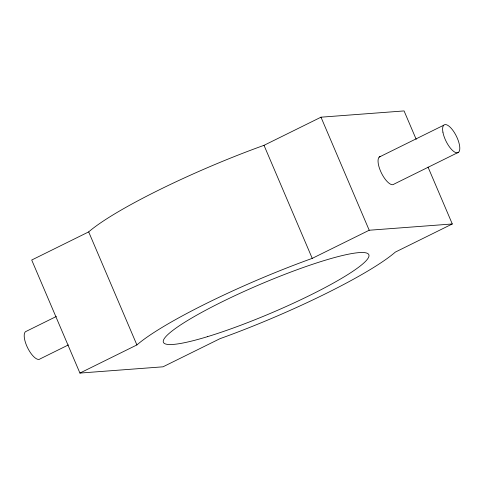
<?xml version="1.0" encoding="UTF-8"?>
<svg xmlns="http://www.w3.org/2000/svg" width="484" height="484" viewBox="0 0 484 484"><rect width="100%" height="100%" fill="white"/><g stroke="black" fill="none" stroke-linecap="round" stroke-linejoin="round"><path stroke-width="0.73" d="M416.198 139.362L404.073 110.927L320.989 117.188L264.01 145.321A148.897 20.467 -23.1 0 0 88.681 231.897L31.708 260.029L79.927 373.073L163.011 366.811L219.984 338.679A148.897 20.467 -23.1 0 0 395.319 252.103L452.292 223.971L428.031 167.101M56.362 316.457L25.422 331.734A15.512 5.754 63.7 0 0 28.374 349.285A15.512 5.754 63.7 0 0 40.154 358.868L68.407 344.917M379.196 157.088L443.767 125.205M458.657 152.194L394.085 184.077A15.512 5.754 63.7 0 1 381.416 173.006A15.512 5.754 63.7 0 1 380.557 156.453M79.927 373.073L136.899 344.941A148.897 20.467 -23.1 0 1 312.234 258.371L369.207 230.239L452.292 223.971M320.989 117.188L369.207 230.239M264.01 145.321L312.234 258.371M88.681 231.897L136.899 344.941M207.612 336.622A111.671 15.349 -23.1 0 0 368.663 257.101A111.671 15.349 -23.1 0 0 222.047 301.847A111.671 15.349 -23.1 0 0 207.612 336.622M442.914 132.144A15.512 5.754 63.7 0 0 457.289 152.823A15.512 5.754 63.7 0 0 453.423 131.128A15.512 5.754 63.7 0 0 442.914 132.144"/></g></svg>
